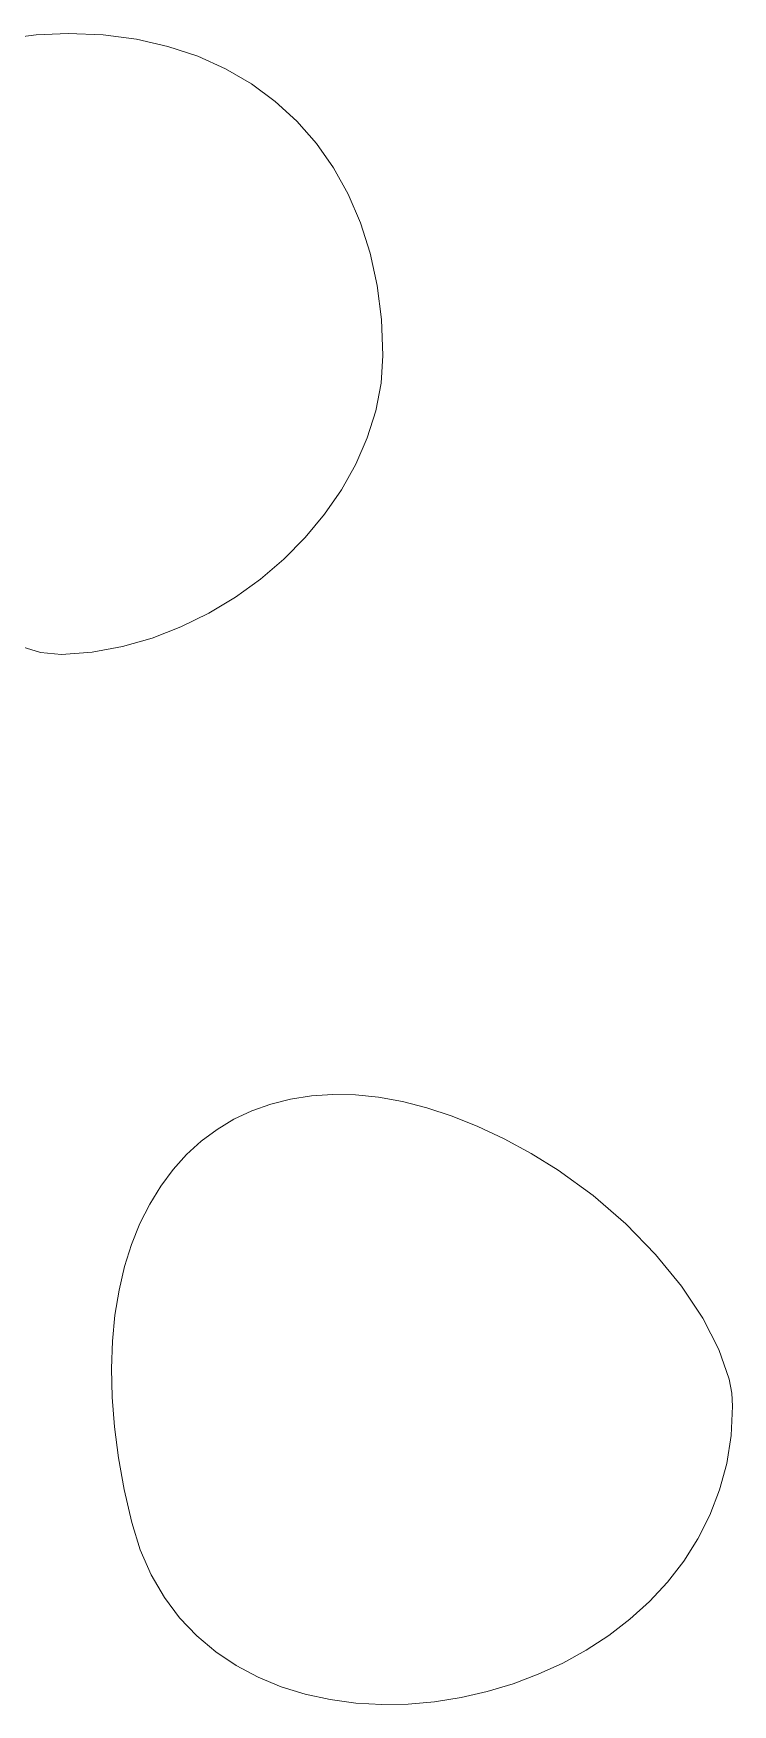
# Model space of a CAD drawing. Header units: millimetres. Extents: x -199 to 251, y -179 to 271.
# Drawn here: x 220.25 to 227.24, y -17.28 to -0.57 of the extents above; entities that cross this region are included whole.
import ezdxf

# ---------------------------------------------------------------- set-up
doc = ezdxf.new("R2010")
doc.units = ezdxf.units.MM
doc.header["$MEASUREMENT"] = 0
doc.layers.add('Camada 1', color=7, linetype='Continuous')

msp = doc.modelspace()

# ---------------------------------------------------------------- linework, layer by layer
at = {"layer": 'Camada 1', "color": 250, "lineweight": 18}
for points, knots in [([(220.8338, -6.7545), (220.8338, -6.7545), (221.1372, -6.6986), (221.1372, -6.6986), (221.1372, -6.6986), (221.1372, -6.6986), (221.4344, -6.6135), (221.4344, -6.6135), (221.4344, -6.6135), (221.4344, -6.6135), (221.7234, -6.5015), (221.7234, -6.5015), (221.7234, -6.5015), (221.7234, -6.5015), (222.0018, -6.3644), (222.0018, -6.3644), (222.0018, -6.3644), (222.0018, -6.3644), (222.2674, -6.2043), (222.2674, -6.2043), (222.2674, -6.2043), (222.2674, -6.2043), (222.5182, -6.0233), (222.5182, -6.0233), (222.5182, -6.0233), (222.5182, -6.0233), (222.752, -5.8234), (222.752, -5.8234), (222.752, -5.8234), (222.752, -5.8234), (222.9664, -5.6065), (222.9664, -5.6065), (222.9664, -5.6065), (222.9664, -5.6065), (223.1593, -5.3749), (223.1593, -5.3749), (223.1593, -5.3749), (223.1593, -5.3749), (223.3286, -5.1304), (223.3286, -5.1304), (223.3286, -5.1304), (223.3286, -5.1304), (223.472, -4.8752), (223.472, -4.8752), (223.472, -4.8752), (223.472, -4.8752), (223.5873, -4.6113), (223.5873, -4.6113), (223.5873, -4.6113), (223.5873, -4.6113), (223.6724, -4.3407), (223.6724, -4.3407), (223.6724, -4.3407), (223.6724, -4.3407), (223.7251, -4.0654), (223.7251, -4.0654), (223.7251, -4.0654), (223.7251, -4.0654), (223.7431, -3.7875), (223.7431, -3.7875), (223.7431, -3.7875), (223.7431, -3.7875), (223.7287, -3.4295), (223.7287, -3.4295), (223.7287, -3.4295), (223.7287, -3.4295), (223.6861, -3.0886), (223.6861, -3.0886), (223.6861, -3.0886), (223.6861, -3.0886), (223.616, -2.7653), (223.616, -2.7653), (223.616, -2.7653), (223.616, -2.7653), (223.5195, -2.4606), (223.5195, -2.4606), (223.5195, -2.4606), (223.5195, -2.4606), (223.3971, -2.1755), (223.3971, -2.1755), (223.3971, -2.1755), (223.3971, -2.1755), (223.2499, -1.9106), (223.2499, -1.9106), (223.2499, -1.9106), (223.2499, -1.9106), (223.0787, -1.6669), (223.0787, -1.6669), (223.0787, -1.6669), (223.0787, -1.6669), (222.8842, -1.4452), (222.8842, -1.4452), (222.8842, -1.4452), (222.8842, -1.4452), (222.6673, -1.2463), (222.6673, -1.2463), (222.6673, -1.2463), (222.6673, -1.2463), (222.4289, -1.0713), (222.4289, -1.0713), (222.4289, -1.0713), (222.4289, -1.0713), (222.1698, -0.9208), (222.1698, -0.9208), (222.1698, -0.9208), (222.1698, -0.9208), (221.8908, -0.7957), (221.8908, -0.7957), (221.8908, -0.7957), (221.8908, -0.7957), (221.5928, -0.6969), (221.5928, -0.6969), (221.5928, -0.6969), (221.5928, -0.6969), (221.2766, -0.6254), (221.2766, -0.6254), (221.2766, -0.6254), (221.2766, -0.6254), (220.943, -0.5818), (220.943, -0.5818), (220.943, -0.5818), (220.943, -0.5818), (220.593, -0.5671), (220.593, -0.5671), (220.593, -0.5671), (220.593, -0.5671), (220.2755, -0.5811), (220.2755, -0.5811), (220.2755, -0.5811), (220.2755, -0.5811), (219.9662, -0.6226), (219.9662, -0.6226), (219.9662, -0.6226), (219.9662, -0.6226), (219.6667, -0.6897), (219.6667, -0.6897), (219.6667, -0.6897), (219.6667, -0.6897), (219.3787, -0.7812), (219.3787, -0.7812), (219.3787, -0.7812), (219.3787, -0.7812), (219.1039, -0.8955), (219.1039, -0.8955), (219.1039, -0.8955), (219.1039, -0.8955), (218.8441, -1.0313), (218.8441, -1.0313), (218.8441, -1.0313), (218.8441, -1.0313), (218.6009, -1.1871), (218.6009, -1.1871), (218.6009, -1.1871), (218.6009, -1.1871), (218.376, -1.3613), (218.376, -1.3613), (218.376, -1.3613), (218.376, -1.3613), (218.1712, -1.5527), (218.1712, -1.5527), (218.1712, -1.5527), (218.1712, -1.5527), (217.9882, -1.7596), (217.9882, -1.7596), (217.9882, -1.7596), (217.9882, -1.7596), (217.8287, -1.9808), (217.8287, -1.9808), (217.8287, -1.9808), (217.8287, -1.9808), (217.6943, -2.2146), (217.6943, -2.2146), (217.6943, -2.2146), (217.6943, -2.2146), (217.5868, -2.4598), (217.5868, -2.4598), (217.5868, -2.4598), (217.5868, -2.4598), (217.5079, -2.7146), (217.5079, -2.7146), (217.5079, -2.7146), (217.5079, -2.7146), (217.4593, -2.9778), (217.4593, -2.9778), (217.4593, -2.9778), (217.4593, -2.9778), (217.4428, -3.2479), (217.4428, -3.2479), (217.4428, -3.2479), (217.4428, -3.2479), (217.4658, -3.4923), (217.4658, -3.4923), (217.4658, -3.4923), (217.4658, -3.4923), (217.5319, -3.757), (217.5319, -3.757), (217.5319, -3.757), (217.5319, -3.757), (217.6367, -4.037), (217.6367, -4.037), (217.6367, -4.037), (217.6367, -4.037), (217.7759, -4.3271), (217.7759, -4.3271), (217.7759, -4.3271), (217.7759, -4.3271), (217.945, -4.6225), (217.945, -4.6225), (217.945, -4.6225), (217.945, -4.6225), (218.1396, -4.9181), (218.1396, -4.9181), (218.1396, -4.9181), (218.1396, -4.9181), (218.3554, -5.2088), (218.3554, -5.2088), (218.3554, -5.2088), (218.3554, -5.2088), (218.588, -5.4897), (218.588, -5.4897), (218.588, -5.4897), (218.588, -5.4897), (218.833, -5.7557), (218.833, -5.7557), (218.833, -5.7557), (218.833, -5.7557), (219.0859, -6.0018), (219.0859, -6.0018), (219.0859, -6.0018), (219.0859, -6.0018), (219.3425, -6.223), (219.3425, -6.223), (219.3425, -6.223), (219.3425, -6.223), (219.5984, -6.4142), (219.5984, -6.4142), (219.5984, -6.4142), (219.5984, -6.4142), (219.8491, -6.5706), (219.8491, -6.5706), (219.8491, -6.5706), (219.8491, -6.5706), (220.0902, -6.6868), (220.0902, -6.6868), (220.0902, -6.6868), (220.0902, -6.6868), (220.3175, -6.7581), (220.3175, -6.7581), (220.3175, -6.7581), (220.3175, -6.7581), (220.5265, -6.7793), (220.5265, -6.7793), (220.5265, -6.7793), (220.5265, -6.7793), (220.8338, -6.7545), (220.8338, -6.7545)], [0, 0, 0, 0, 0.0153846, 0.0153846, 0.0153846, 0.0153846, 0.0307692, 0.0307692, 0.0307692, 0.0307692, 0.0461538, 0.0461538, 0.0461538, 0.0461538, 0.0615385, 0.0615385, 0.0615385, 0.0615385, 0.0769231, 0.0769231, 0.0769231, 0.0769231, 0.0923077, 0.0923077, 0.0923077, 0.0923077, 0.1076923, 0.1076923, 0.1076923, 0.1076923, 0.1230769, 0.1230769, 0.1230769, 0.1230769, 0.1384615, 0.1384615, 0.1384615, 0.1384615, 0.1538462, 0.1538462, 0.1538462, 0.1538462, 0.1692308, 0.1692308, 0.1692308, 0.1692308, 0.1846154, 0.1846154, 0.1846154, 0.1846154, 0.2, 0.2, 0.2, 0.2, 0.2153846, 0.2153846, 0.2153846, 0.2153846, 0.2307692, 0.2307692, 0.2307692, 0.2307692, 0.2461538, 0.2461538, 0.2461538, 0.2461538, 0.2615385, 0.2615385, 0.2615385, 0.2615385, 0.2769231, 0.2769231, 0.2769231, 0.2769231, 0.2923077, 0.2923077, 0.2923077, 0.2923077, 0.3076923, 0.3076923, 0.3076923, 0.3076923, 0.3230769, 0.3230769, 0.3230769, 0.3230769, 0.3384615, 0.3384615, 0.3384615, 0.3384615, 0.3538462, 0.3538462, 0.3538462, 0.3538462, 0.3692308, 0.3692308, 0.3692308, 0.3692308, 0.3846154, 0.3846154, 0.3846154, 0.3846154, 0.4, 0.4, 0.4, 0.4, 0.4153846, 0.4153846, 0.4153846, 0.4153846, 0.4307692, 0.4307692, 0.4307692, 0.4307692, 0.4461538, 0.4461538, 0.4461538, 0.4461538, 0.4615385, 0.4615385, 0.4615385, 0.4615385, 0.4769231, 0.4769231, 0.4769231, 0.4769231, 0.4923077, 0.4923077, 0.4923077, 0.4923077, 0.5076923, 0.5076923, 0.5076923, 0.5076923, 0.5230769, 0.5230769, 0.5230769, 0.5230769, 0.5384615, 0.5384615, 0.5384615, 0.5384615, 0.5538462, 0.5538462, 0.5538462, 0.5538462, 0.5692308, 0.5692308, 0.5692308, 0.5692308, 0.5846154, 0.5846154, 0.5846154, 0.5846154, 0.6, 0.6, 0.6, 0.6, 0.6153846, 0.6153846, 0.6153846, 0.6153846, 0.6307692, 0.6307692, 0.6307692, 0.6307692, 0.6461538, 0.6461538, 0.6461538, 0.6461538, 0.6615385, 0.6615385, 0.6615385, 0.6615385, 0.6769231, 0.6769231, 0.6769231, 0.6769231, 0.6923077, 0.6923077, 0.6923077, 0.6923077, 0.7076923, 0.7076923, 0.7076923, 0.7076923, 0.7230769, 0.7230769, 0.7230769, 0.7230769, 0.7384615, 0.7384615, 0.7384615, 0.7384615, 0.7538462, 0.7538462, 0.7538462, 0.7538462, 0.7692308, 0.7692308, 0.7692308, 0.7692308, 0.7846154, 0.7846154, 0.7846154, 0.7846154, 0.8, 0.8, 0.8, 0.8, 0.8153846, 0.8153846, 0.8153846, 0.8153846, 0.8307692, 0.8307692, 0.8307692, 0.8307692, 0.8461538, 0.8461538, 0.8461538, 0.8461538, 0.8615385, 0.8615385, 0.8615385, 0.8615385, 0.8769231, 0.8769231, 0.8769231, 0.8769231, 0.8923077, 0.8923077, 0.8923077, 0.8923077, 0.9076923, 0.9076923, 0.9076923, 0.9076923, 0.9230769, 0.9230769, 0.9230769, 0.9230769, 0.9384615, 0.9384615, 0.9384615, 0.9384615, 0.9538462, 0.9538462, 0.9538462, 0.9538462, 0.9692308, 0.9692308, 0.9692308, 0.9692308, 1, 1, 1, 1]), ([(221.0339, -14.2041), (221.0339, -14.2041), (221.0569, -14.5013), (221.0569, -14.5013), (221.0569, -14.5013), (221.0569, -14.5013), (221.0971, -14.8097), (221.0971, -14.8097), (221.0971, -14.8097), (221.0971, -14.8097), (221.1549, -15.1289), (221.1549, -15.1289), (221.1549, -15.1289), (221.1549, -15.1289), (221.2307, -15.4585), (221.2307, -15.4585), (221.2307, -15.4585), (221.2307, -15.4585), (221.3157, -15.7312), (221.3157, -15.7312), (221.3157, -15.7312), (221.3157, -15.7312), (221.4251, -15.9806), (221.4251, -15.9806), (221.4251, -15.9806), (221.4251, -15.9806), (221.5572, -16.2068), (221.5572, -16.2068), (221.5572, -16.2068), (221.5572, -16.2068), (221.7101, -16.4104), (221.7101, -16.4104), (221.7101, -16.4104), (221.7101, -16.4104), (221.8822, -16.5917), (221.8822, -16.5917), (221.8822, -16.5917), (221.8822, -16.5917), (222.0715, -16.751), (222.0715, -16.751), (222.0715, -16.751), (222.0715, -16.751), (222.2764, -16.8885), (222.2764, -16.8885), (222.2764, -16.8885), (222.2764, -16.8885), (222.495, -17.0048), (222.495, -17.0048), (222.495, -17.0048), (222.495, -17.0048), (222.7256, -17.1001), (222.7256, -17.1001), (222.7256, -17.1001), (222.7256, -17.1001), (222.9664, -17.1748), (222.9664, -17.1748), (222.9664, -17.1748), (222.9664, -17.1748), (223.2157, -17.2292), (223.2157, -17.2292), (223.2157, -17.2292), (223.2157, -17.2292), (223.4715, -17.2637), (223.4715, -17.2637), (223.4715, -17.2637), (223.4715, -17.2637), (223.7323, -17.2786), (223.7323, -17.2786), (223.7323, -17.2786), (223.7323, -17.2786), (223.996, -17.2742), (223.996, -17.2742), (223.996, -17.2742), (223.996, -17.2742), (224.2611, -17.2509), (224.2611, -17.2509), (224.2611, -17.2509), (224.2611, -17.2509), (224.5257, -17.209), (224.5257, -17.209), (224.5257, -17.209), (224.5257, -17.209), (224.7881, -17.149), (224.7881, -17.149), (224.7881, -17.149), (224.7881, -17.149), (225.0464, -17.071), (225.0464, -17.071), (225.0464, -17.071), (225.0464, -17.071), (225.2989, -16.9755), (225.2989, -16.9755), (225.2989, -16.9755), (225.2989, -16.9755), (225.5439, -16.8629), (225.5439, -16.8629), (225.5439, -16.8629), (225.5439, -16.8629), (225.7794, -16.7334), (225.7794, -16.7334), (225.7794, -16.7334), (225.7794, -16.7334), (226.0039, -16.5874), (226.0039, -16.5874), (226.0039, -16.5874), (226.0039, -16.5874), (226.2153, -16.4252), (226.2153, -16.4252), (226.2153, -16.4252), (226.2153, -16.4252), (226.4121, -16.2473), (226.4121, -16.2473), (226.4121, -16.2473), (226.4121, -16.2473), (226.5924, -16.0538), (226.5924, -16.0538), (226.5924, -16.0538), (226.5924, -16.0538), (226.7544, -15.8453), (226.7544, -15.8453), (226.7544, -15.8453), (226.7544, -15.8453), (226.8964, -15.622), (226.8964, -15.622), (226.8964, -15.622), (226.8964, -15.622), (227.0165, -15.3842), (227.0165, -15.3842), (227.0165, -15.3842), (227.0165, -15.3842), (227.113, -15.1323), (227.113, -15.1323), (227.113, -15.1323), (227.113, -15.1323), (227.1842, -14.8667), (227.1842, -14.8667), (227.1842, -14.8667), (227.1842, -14.8667), (227.2282, -14.5877), (227.2282, -14.5877), (227.2282, -14.5877), (227.2282, -14.5877), (227.2433, -14.2957), (227.2433, -14.2957), (227.2433, -14.2957), (227.2433, -14.2957), (227.2342, -14.1645), (227.2342, -14.1645), (227.2342, -14.1645), (227.2342, -14.1645), (227.2076, -14.0255), (227.2076, -14.0255), (227.2076, -14.0255), (227.2076, -14.0255), (227.1056, -13.7287), (227.1056, -13.7287), (227.1056, -13.7287), (227.1056, -13.7287), (226.9442, -13.4151), (226.9442, -13.4151), (226.9442, -13.4151), (226.9442, -13.4151), (226.7307, -13.0943), (226.7307, -13.0943), (226.7307, -13.0943), (226.7307, -13.0943), (226.4722, -12.7762), (226.4722, -12.7762), (226.4722, -12.7762), (226.4722, -12.7762), (226.1759, -12.4703), (226.1759, -12.4703), (226.1759, -12.4703), (226.1759, -12.4703), (225.8491, -12.1863), (225.8491, -12.1863), (225.8491, -12.1863), (225.8491, -12.1863), (225.4988, -11.9341), (225.4988, -11.9341), (225.4988, -11.9341), (225.4988, -11.9341), (225.2262, -11.767), (225.2262, -11.767), (225.2262, -11.767), (225.2262, -11.767), (224.9581, -11.6215), (224.9581, -11.6215), (224.9581, -11.6215), (224.9581, -11.6215), (224.6949, -11.4972), (224.6949, -11.4972), (224.6949, -11.4972), (224.6949, -11.4972), (224.4371, -11.3938), (224.4371, -11.3938), (224.4371, -11.3938), (224.4371, -11.3938), (224.1851, -11.311), (224.1851, -11.311), (224.1851, -11.311), (224.1851, -11.311), (223.9394, -11.2482), (223.9394, -11.2482), (223.9394, -11.2482), (223.9394, -11.2482), (223.7004, -11.2052), (223.7004, -11.2052), (223.7004, -11.2052), (223.7004, -11.2052), (223.4686, -11.1816), (223.4686, -11.1816), (223.4686, -11.1816), (223.4686, -11.1816), (223.2444, -11.1769), (223.2444, -11.1769), (223.2444, -11.1769), (223.2444, -11.1769), (223.0283, -11.1909), (223.0283, -11.1909), (223.0283, -11.1909), (223.0283, -11.1909), (222.8207, -11.2232), (222.8207, -11.2232), (222.8207, -11.2232), (222.8207, -11.2232), (222.6221, -11.2733), (222.6221, -11.2733), (222.6221, -11.2733), (222.6221, -11.2733), (222.4329, -11.341), (222.4329, -11.341), (222.4329, -11.341), (222.4329, -11.341), (222.2536, -11.4258), (222.2536, -11.4258), (222.2536, -11.4258), (222.2536, -11.4258), (222.0846, -11.5274), (222.0846, -11.5274), (222.0846, -11.5274), (222.0846, -11.5274), (221.9264, -11.6454), (221.9264, -11.6454), (221.9264, -11.6454), (221.9264, -11.6454), (221.7795, -11.7793), (221.7795, -11.7793), (221.7795, -11.7793), (221.7795, -11.7793), (221.6442, -11.929), (221.6442, -11.929), (221.6442, -11.929), (221.6442, -11.929), (221.5211, -12.0939), (221.5211, -12.0939), (221.5211, -12.0939), (221.5211, -12.0939), (221.4106, -12.2738), (221.4106, -12.2738), (221.4106, -12.2738), (221.4106, -12.2738), (221.3131, -12.4681), (221.3131, -12.4681), (221.3131, -12.4681), (221.3131, -12.4681), (221.2292, -12.6766), (221.2292, -12.6766), (221.2292, -12.6766), (221.2292, -12.6766), (221.1591, -12.8989), (221.1591, -12.8989), (221.1591, -12.8989), (221.1591, -12.8989), (221.1035, -13.1346), (221.1035, -13.1346), (221.1035, -13.1346), (221.1035, -13.1346), (221.0626, -13.3834), (221.0626, -13.3834), (221.0626, -13.3834), (221.0626, -13.3834), (221.0371, -13.6448), (221.0371, -13.6448), (221.0371, -13.6448), (221.0371, -13.6448), (221.0274, -13.9185), (221.0274, -13.9185), (221.0274, -13.9185), (221.0274, -13.9185), (221.0339, -14.2041), (221.0339, -14.2041)], [0, 0, 0, 0, 0.0135135, 0.0135135, 0.0135135, 0.0135135, 0.027027, 0.027027, 0.027027, 0.027027, 0.0405405, 0.0405405, 0.0405405, 0.0405405, 0.0540541, 0.0540541, 0.0540541, 0.0540541, 0.0675676, 0.0675676, 0.0675676, 0.0675676, 0.0810811, 0.0810811, 0.0810811, 0.0810811, 0.0945946, 0.0945946, 0.0945946, 0.0945946, 0.1081081, 0.1081081, 0.1081081, 0.1081081, 0.1216216, 0.1216216, 0.1216216, 0.1216216, 0.1351351, 0.1351351, 0.1351351, 0.1351351, 0.1486486, 0.1486486, 0.1486486, 0.1486486, 0.1621622, 0.1621622, 0.1621622, 0.1621622, 0.1756757, 0.1756757, 0.1756757, 0.1756757, 0.1891892, 0.1891892, 0.1891892, 0.1891892, 0.2027027, 0.2027027, 0.2027027, 0.2027027, 0.2162162, 0.2162162, 0.2162162, 0.2162162, 0.2297297, 0.2297297, 0.2297297, 0.2297297, 0.2432432, 0.2432432, 0.2432432, 0.2432432, 0.2567568, 0.2567568, 0.2567568, 0.2567568, 0.2702703, 0.2702703, 0.2702703, 0.2702703, 0.2837838, 0.2837838, 0.2837838, 0.2837838, 0.2972973, 0.2972973, 0.2972973, 0.2972973, 0.3108108, 0.3108108, 0.3108108, 0.3108108, 0.3243243, 0.3243243, 0.3243243, 0.3243243, 0.3378378, 0.3378378, 0.3378378, 0.3378378, 0.3513514, 0.3513514, 0.3513514, 0.3513514, 0.3648649, 0.3648649, 0.3648649, 0.3648649, 0.3783784, 0.3783784, 0.3783784, 0.3783784, 0.3918919, 0.3918919, 0.3918919, 0.3918919, 0.4054054, 0.4054054, 0.4054054, 0.4054054, 0.4189189, 0.4189189, 0.4189189, 0.4189189, 0.4324324, 0.4324324, 0.4324324, 0.4324324, 0.4459459, 0.4459459, 0.4459459, 0.4459459, 0.4594595, 0.4594595, 0.4594595, 0.4594595, 0.472973, 0.472973, 0.472973, 0.472973, 0.4864865, 0.4864865, 0.4864865, 0.4864865, 0.5, 0.5, 0.5, 0.5, 0.5135135, 0.5135135, 0.5135135, 0.5135135, 0.527027, 0.527027, 0.527027, 0.527027, 0.5405405, 0.5405405, 0.5405405, 0.5405405, 0.5540541, 0.5540541, 0.5540541, 0.5540541, 0.5675676, 0.5675676, 0.5675676, 0.5675676, 0.5810811, 0.5810811, 0.5810811, 0.5810811, 0.5945946, 0.5945946, 0.5945946, 0.5945946, 0.6081081, 0.6081081, 0.6081081, 0.6081081, 0.6216216, 0.6216216, 0.6216216, 0.6216216, 0.6351351, 0.6351351, 0.6351351, 0.6351351, 0.6486486, 0.6486486, 0.6486486, 0.6486486, 0.6621622, 0.6621622, 0.6621622, 0.6621622, 0.6756757, 0.6756757, 0.6756757, 0.6756757, 0.6891892, 0.6891892, 0.6891892, 0.6891892, 0.7027027, 0.7027027, 0.7027027, 0.7027027, 0.7162162, 0.7162162, 0.7162162, 0.7162162, 0.7297297, 0.7297297, 0.7297297, 0.7297297, 0.7432432, 0.7432432, 0.7432432, 0.7432432, 0.7567568, 0.7567568, 0.7567568, 0.7567568, 0.7702703, 0.7702703, 0.7702703, 0.7702703, 0.7837838, 0.7837838, 0.7837838, 0.7837838, 0.7972973, 0.7972973, 0.7972973, 0.7972973, 0.8108108, 0.8108108, 0.8108108, 0.8108108, 0.8243243, 0.8243243, 0.8243243, 0.8243243, 0.8378378, 0.8378378, 0.8378378, 0.8378378, 0.8513514, 0.8513514, 0.8513514, 0.8513514, 0.8648649, 0.8648649, 0.8648649, 0.8648649, 0.8783784, 0.8783784, 0.8783784, 0.8783784, 0.8918919, 0.8918919, 0.8918919, 0.8918919, 0.9054054, 0.9054054, 0.9054054, 0.9054054, 0.9189189, 0.9189189, 0.9189189, 0.9189189, 0.9324324, 0.9324324, 0.9324324, 0.9324324, 0.9459459, 0.9459459, 0.9459459, 0.9459459, 0.9594595, 0.9594595, 0.9594595, 0.9594595, 0.972973, 0.972973, 0.972973, 0.972973, 1, 1, 1, 1])]:
    msp.add_open_spline(points, degree=3, knots=knots, dxfattribs=at)

doc.saveas('drawing.dxf')
